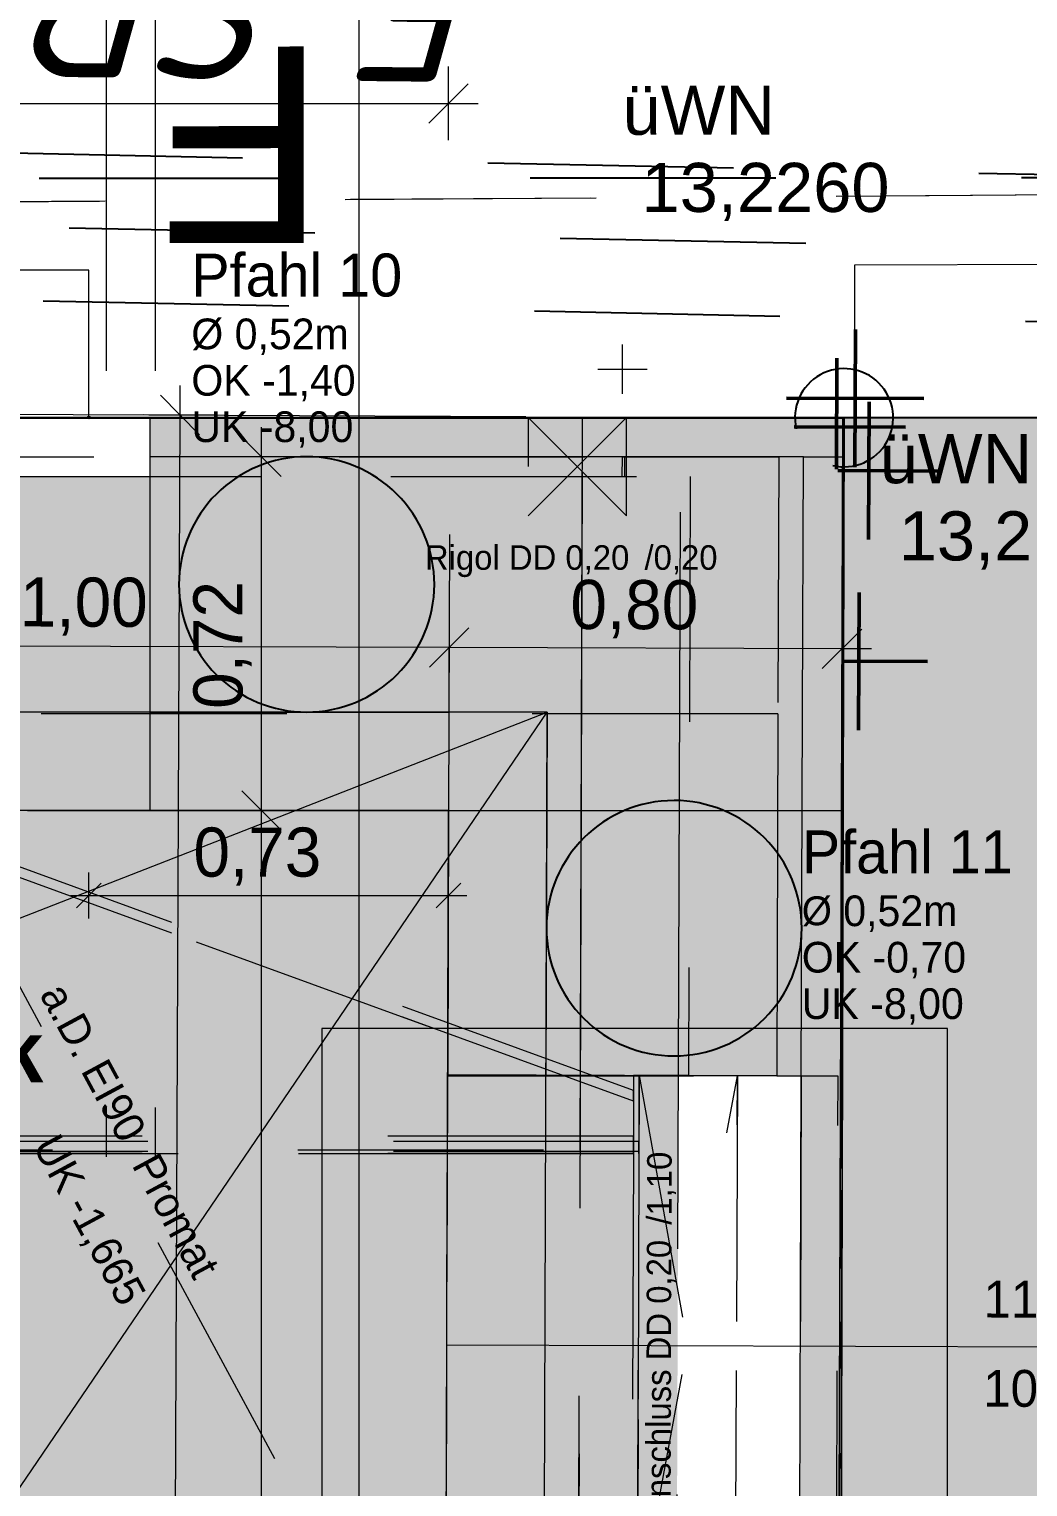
# Model space of a CAD drawing. Header units: metres. Extents: x -14 to 130, y -38 to 4.
# Drawn here: x 17.328 to 19.362, y -2.177 to 0.791 of the extents above; entities that cross this region are included whole.
import ezdxf

# ---------------------------------------------------------------- set-up
doc = ezdxf.new("R2010")
doc.units = ezdxf.units.M
doc.header["$MEASUREMENT"] = 0
for name, pattern in [('Schnittlinie', [0.006, 0.003, -0.0015, 0, -0.0015]), ('Strichliert_1_-1', [2, 1, -1]), ('Strichlinie eng', [0.002, 0.0015, -0.0005]), ('Untersicht', [0.001, 0.0005, -0.0005])]:
    doc.linetypes.add(name, pattern=pattern)
for name, color, linetype in [('-1._KG PP_3_110 Wand Aussen', 7, 'Continuous'), ('-1._KG PP_3_111 Bohrpfahl - ReGeBe', 7, 'Continuous'), ('-1._KG PP_3_111 Wand Aussen - Bohrpfahlwand 80', 7, 'Continuous'), ('-1._KG PP_3_220 Bodenaufbau', 7, 'Continuous'), ('-1._KG PP_3_270 Deckendurchbruchsymbol', 7, 'Continuous'), ('-1._KG PP_3_420 Rampe', 7, 'Continuous'), ('-1._KG PP_3_725 Nachbarbebauung', 7, 'Continuous'), ('-1._KG PP_3_810 Raum', 7, 'Continuous'), ('-1._KG PP_3_851 Marker Schnitt', 7, 'Continuous'), ('-1._KG PP_3_860 Marker Änderung bis 26mmtt', 7, 'Continuous'), ('-1._KG PP_3_870 Dokumentation allgemein', 7, 'Continuous'), ('-1._KG PP_3_910 Allgemein Lageplan Höhen', 7, 'Continuous'), ('-1._KG PP_3_950 Polierplan Bemaßung', 7, 'Continuous'), ('-1._KG PP_3_955 Polierplan Beschriftung', 7, 'Continuous'), ('-1._KG PP_3_Bauwerke_Einfahrt - mit Basislinie', 7, 'Continuous'), ('-1._KG PP_3_Bauwerke_Gebäude - Haus', 7, 'Continuous'), ('-1._KG PP_3_Bemaßen_Sperrmaß 2D', 7, 'Continuous'), ('-1._KG PP_3_Fernmeldewesen_Fernmeldekabel', 7, 'Continuous'), ('-1._KG PP_3_Fernmeldewesen_Fernmeldekabel_Signatur', 7, 'Continuous'), ('-1._KG PP_3_Gelände_Beschriftung Gelände', 7, 'Continuous'), ('-1._KG PP_3_Gelände_Geländepunkt', 7, 'Continuous'), ('-1._KG PP_3_Kataster Grenzen_Grundstücksgrenze', 7, 'Continuous'), ('-1._KG PP_3_Kataster Grenzpunkte_Grenzpunkt (GP) Hausecke', 7, 'Continuous'), ('-1._KG PP_3_Kataster Grenzpunkte_Grenzpunkt (GP) Hausecke_Kennzeichen', 7, 'Continuous'), ('-1._KG PP_3_Kataster Grundstücke_Grundstück_Eigentümer', 7, 'Continuous'), ('-1._KG PP_3_Neubau_840 Baulinien', 7, 'Continuous'), ('-1._KG PP_3_Strom_Beschriftung Strom', 7, 'Continuous'), ('-1._KG PP_3_Strom_Stromkabel', 7, 'Continuous')]:
    doc.layers.add(name, color=color, linetype=linetype)
doc.styles.add('ERSTELLTER_STIL_1', font='arial.ttf')
doc.styles.add('ERSTELLTER_STIL_2', font='isocpeur.ttf')
doc.styles.add('ERSTELLTER_STIL_5', font='')
doc.styles.add('ERSTELLTER_STIL_9', font='')
doc.styles.get('ERSTELLTER_STIL_5').set_extended_font_data('Eurostile')
doc.styles.get('ERSTELLTER_STIL_9').set_extended_font_data('Eurostile', bold=True)
doc.linetypes.add('GAS', pattern='A,0,[1,415_260415_PP_VA_1_2 -1 KG1.Shx,S=0.186508,R=0,X=0,Y=0],-26.5,0', length=26.5)
doc.linetypes.add('Grenze Grundstück', pattern='A,0,[2,415_260415_PP_VA_1_2 -1 KG1.Shx,S=0.00031746,R=0,X=0,Y=0],-0.04,0', length=0.04)
doc.linetypes.add('Wolke', pattern='A,0,[3,415_260415_PP_VA_1_2 -1 KG1.Shx,S=0.00023923,R=0,X=-3.85971e-06,Y=0.000734738],-0.03,0', length=0.03)

msp = doc.modelspace()

# ---------------------------------------------------------------- hatches: boundary and pattern name
at = {"layer": '-1._KG PP_3_111 Bohrpfahl - ReGeBe', "linetype": 'Continuous', "lineweight": 13, "true_color": 0x3f7f02}
for points in [[(17.6335, -0.3398, 0.414214), (17.8935, -0.5998, 0.414214), (18.1535, -0.3398, 0.414214), (17.8935, -0.0798, 0.414214)], [(18.3816, -1.0398, 0.414214), (18.6416, -1.2998, 0.414214), (18.9016, -1.0398, 0.414214), (18.6416, -0.7798, 0.413238), (18.3816, -1.039)]]:
    msp.add_hatch(color=76, dxfattribs=at).paths.add_polyline_path(points)
at = {"layer": '-1._KG PP_3_111 Wand Aussen - Bohrpfahlwand 80', "linetype": 'Continuous', "lineweight": 13, "true_color": 0xaa6446}
for points in [[(18.9048, -0.08), (18.9848, -0.08), (18.985, 0)], [(18.9072, -0.0776), (18.985, 0), (18.9074, 0)], [(18.9074, 0), (17.575, 0), (17.575, -0.08), (17.8923, -0.08), (17.8935, -0.0798), (17.8947, -0.08), (18.9048, -0.08), (18.9072, -0.0776)], [(18.9048, -0.08), (18.8856, -5.8301), (18.9656, -5.8304), (18.9848, -0.08)]]:
    msp.add_hatch(color=25, dxfattribs=at).paths.add_polyline_path(points)
at = {"layer": '-1._KG PP_3_111 Wand Aussen - Bohrpfahlwand 80', "linetype": 'Continuous', "lineweight": 13, "true_color": 0x3f7f02}
for points in [[(17.8923, -0.08), (17.575, -0.08), (17.575, -0.6), (18.383, -0.6), (18.3837, -0.5993), (18.3854, -0.08), (17.8947, -0.08), (17.9608, -0.0887), (18.0235, -0.1147), (18.0773, -0.156), (18.1187, -0.2098), (18.1446, -0.2725), (18.1535, -0.3398), (18.1446, -0.4071), (18.1187, -0.4698), (18.0773, -0.5237), (18.0235, -0.565), (17.9608, -0.591), (17.8935, -0.5998), (17.8262, -0.591), (17.7635, -0.565), (17.7096, -0.5237), (17.6683, -0.4698), (17.6424, -0.4071), (17.6335, -0.3398), (17.6424, -0.2725), (17.6683, -0.2098), (17.7096, -0.156), (17.7635, -0.1147), (17.8262, -0.0887)], [(18.383, -0.6), (18.903, -0.6), (18.9048, -0.08)], [(18.3837, -0.5993), (18.9048, -0.08), (18.3854, -0.08)], [(18.183, -0.6), (17.575, -0.6), (17.575, -0.8), (18.1824, -0.8)], [(18.1824, -0.8), (18.383, -0.6), (18.183, -0.6)], [(18.1824, -0.8), (18.3824, -0.8), (18.383, -0.6)], [(18.1806, -1.3384), (18.3806, -1.339), (18.3824, -0.8), (18.1824, -0.8)]]:
    msp.add_hatch(color=76, dxfattribs=at).paths.add_polyline_path(points)
h = msp.add_hatch(color=76, dxfattribs=at)
h.paths.add_polyline_path([(18.3806, -1.339), (18.9006, -1.3408), (18.903, -0.6), (18.383, -0.6)])
h.paths.add_polyline_path([(18.3904, -1.1071), (18.3816, -1.0398), (18.3904, -0.9725), (18.4164, -0.9098), (18.4577, -0.856), (18.5116, -0.8147), (18.5743, -0.7887), (18.6416, -0.7798), (18.7089, -0.7887), (18.7716, -0.8147), (18.8254, -0.856), (18.8667, -0.9098), (18.8927, -0.9725), (18.9016, -1.0398), (18.8927, -1.1071), (18.8667, -1.1698), (18.8254, -1.2237), (18.7716, -1.265), (18.7089, -1.291), (18.6416, -1.2998), (18.5743, -1.291), (18.5116, -1.265), (18.4577, -1.2237), (18.4164, -1.1698)], flags=0)
at = {"layer": '-1._KG PP_3_220 Bodenaufbau', "linetype": 'Continuous', "lineweight": 0, "true_color": 0x111111}
for points in [[(18.559, -1.3916), (14.8492, -0.0413), (15.1324, -1.4985), (18.5586, -1.4985)], [(18.6746, -0.1199), (15.0651, -0.1199), (18.559, -1.3916), (18.5591, -1.3396), (18.6706, -1.3399)], [(18.5555, -2.439), (18.5586, -1.4985), (15.1319, -1.4985), (15.32, -2.4666), (15.32, -3.733), (18.5426, -3.733), (18.5469, -2.439)]]:
    msp.add_hatch(color=250, dxfattribs=at).paths.add_polyline_path(points)
at = {"layer": '-1._KG PP_3_725 Nachbarbebauung', "linetype": 'Continuous', "lineweight": 0, "true_color": 0x1f1f1f}
msp.add_hatch(color=250, dxfattribs=at).paths.add_polyline_path([(18.9876, -0.0005), (18.958, -11.4452), (22.8486, -11.478), (22.8486, -0.0037)])
at = {"layer": '-1._KG PP_3_870 Dokumentation allgemein', "linetype": 'Continuous', "lineweight": 0, "true_color": 0x3f3f00}
msp.add_hatch(color=48, dxfattribs=at).paths.add_polyline_path([(18.3632, -21.4914), (18.4043, -15.229), (18.455, 0), (18.185, 0), (18.1343, -15.2277), (18.0932, -21.4897)])
at = {"layer": '-1._KG PP_3_870 Dokumentation allgemein', "linetype": 'Continuous', "lineweight": 13, "true_color": 0x3f7f02}
msp.add_hatch(color=76, dxfattribs=at).paths.add_polyline_path([(18.3632, -21.491), (18.5632, -21.4923), (18.6043, -15.2299), (18.655, -0.0013), (18.455, -0.0013), (18.4043, -15.229)])
at = {"layer": '-1._KG PP_3_Gelände_Beschriftung Gelände', "linetype": 'Continuous', "lineweight": 0, "true_color": 0x060c00}
h = msp.add_hatch(color=98, dxfattribs=at)
h.paths.add_polyline_path([(0.6022, -0.6), (0.6319, -8.705), (5.625, -8.705), (5.625, -3.705), (8.725, -3.705), (8.725, -5.925), (8.925, -5.925), (8.925, -5.905), (9.105, -5.905), (9.105, -4.225), (10.725, -4.225), (10.725, -5.905), (10.905, -5.905), (10.905, -6.225), (12.425, -6.225), (12.425, -9.355), (15.32, -9.355), (15.32, -8.955), (18.3552, -8.955), (18.383, -0.6)])
h.paths.add_polyline_path([(1.4029, -0.8), (1.4029, -1.4), (0.8029, -1.4), (0.8029, -0.8)], flags=0)
h.paths.add_polyline_path([(17.5774, -2.893), (17.5774, -2.293), (18.1774, -2.293), (18.1774, -2.893)], flags=0)
at = {"layer": '-1._KG PP_3_Kataster Grenzpunkte_Grenzpunkt (GP) Hausecke_Kennzeichen', "linetype": 'Continuous', "lineweight": 0, "true_color": 0x000000}
msp.add_hatch(color=18, dxfattribs=at).paths.add_polyline_path([(17.4475, 0), (17.4477, -0.001), (17.4482, -0.0018), (17.449, -0.0023), (17.45, -0.0025), (17.451, -0.0023), (17.4518, -0.0018), (17.4523, -0.001), (17.4525, 0), (17.4523, 0.001), (17.4518, 0.0018), (17.451, 0.0023), (17.45, 0.0025), (17.449, 0.0023), (17.4482, 0.0018), (17.4477, 0.001)])

# ---------------------------------------------------------------- linework, layer by layer
at = {"layer": '-1._KG PP_3_110 Wand Aussen', "color": 7, "linetype": 'Schnittlinie', "lineweight": 13, "ltscale": 1000}
for p, q in [((18.9048, -0.08), (18.9848, -0.08)), ((18.1824, -0.8), (18.9824, -0.8))]:
    msp.add_line(p, q, dxfattribs=at)
at = {"layer": '-1._KG PP_3_110 Wand Aussen', "color": 8, "linetype": 'Untersicht', "lineweight": 13, "ltscale": 1000, "flags": 128}
for points in [[(18.7706, -1.3404), (18.7669, -2.4404)], [(18.8106, -1.3406), (18.7706, -1.3404)], [(18.8506, -1.3407), (18.8106, -1.3406)], [(18.8556, -1.3407), (18.8506, -1.3407)], [(18.9756, -1.3411), (18.8556, -1.3407)], [(18.9719, -2.4411), (18.9756, -1.3411)]]:
    msp.add_lwpolyline(points, dxfattribs=at)
at = {"layer": '-1._KG PP_3_111 Bohrpfahl - ReGeBe', "color": 7, "linetype": 'Continuous', "lineweight": 25, "ltscale": 1000, "flags": 128}
for points in [[(17.6335, -0.3398, 0.414214), (17.8935, -0.5998, 0.414214), (18.1535, -0.3398, 0.414214), (17.8935, -0.0798, 0.414214)], [(18.3816, -1.0398, 0.414214), (18.6416, -1.2998, 0.414214), (18.9016, -1.0398, 0.414214), (18.6416, -0.7798, 0.413238), (18.3816, -1.039)]]:
    msp.add_lwpolyline(points, format="xyb", close=True, dxfattribs=at)
at = {"layer": '-1._KG PP_3_111 Wand Aussen - Bohrpfahlwand 80', "color": 7, "linetype": 'Continuous', "lineweight": 13, "ltscale": 1000}
for p, q in [((17.8923, -0.08), (17.575, -0.08)), ((18.3854, -0.08), (17.8947, -0.08)), ((18.9048, -0.08), (18.3854, -0.08)), ((18.9048, -0.08), (18.3854, -0.08)), ((18.903, -0.6), (18.9048, -0.08)), ((18.9006, -1.3408), (18.903, -0.6)), ((19.7239, -1.8935), (18.1787, -1.8884))]:
    msp.add_line(p, q, dxfattribs=at)
at = {"layer": '-1._KG PP_3_111 Wand Aussen - Bohrpfahlwand 80', "color": 7, "linetype": 'Continuous', "lineweight": 18, "ltscale": 1000}
for p, q in [((17.575, -0.6), (18.183, -0.6)), ((18.383, -0.6), (18.183, -0.6)), ((18.383, -0.6), (18.183, -0.6)), ((18.383, -0.6), (18.3806, -1.339)), ((18.9006, -1.3408), (18.1806, -1.3384)), ((18.8969, -2.4408), (18.9006, -1.3408))]:
    msp.add_line(p, q, dxfattribs=at)
at = {"layer": '-1._KG PP_3_111 Wand Aussen - Bohrpfahlwand 80', "color": 7, "linetype": 'Continuous', "lineweight": 13, "ltscale": 1000, "flags": 128}
for points in [[(18.905, 0), (17.575, 0)], [(18.985, 0), (18.905, 0)], [(18.9656, -5.8304), (18.985, 0)], [(17.575, -0.08), (17.575, 0)], [(17.575, -0.6), (17.575, -0.08)]]:
    msp.add_lwpolyline(points, dxfattribs=at)
at = {"layer": '-1._KG PP_3_111 Wand Aussen - Bohrpfahlwand 80', "color": 16, "linetype": 'Continuous', "lineweight": 13, "ltscale": 1000, "true_color": 0x7e0000, "flags": 128}
for points in [[(17.575, 0), (17.325, 0)], [(17.325, -0.8), (17.575, -0.8)]]:
    msp.add_lwpolyline(points, dxfattribs=at)
at = {"layer": '-1._KG PP_3_111 Wand Aussen - Bohrpfahlwand 80', "color": 7, "linetype": 'Continuous', "lineweight": 18, "ltscale": 1000, "flags": 128}
for points in [[(17.575, -0.8), (17.575, -0.6)], [(17.575, -0.8), (18.1824, -0.8)], [(18.1824, -0.8), (18.1806, -1.3384)]]:
    msp.add_lwpolyline(points, dxfattribs=at)
at = {"layer": '-1._KG PP_3_220 Bodenaufbau', "color": 8, "linetype": 'Untersicht', "lineweight": 13, "ltscale": 1000, "flags": 128}
for points in [[(18.5589, -1.37), (14.855, -0.0219)], [(14.8492, -0.0413), (18.559, -1.3916)], [(18.559, -1.3916), (15.0651, -0.1199)], [(15.0651, -0.1199), (18.6746, -0.1199)], [(18.6746, -0.1199), (18.6706, -1.3399)], [(18.5591, -1.3396), (18.559, -1.3916)], [(18.6706, -1.3399), (18.5591, -1.3396)], [(18.559, -1.3916), (18.5586, -1.4985)], [(18.559, -1.3916), (18.5589, -1.3898), (18.5589, -1.3891), (18.5589, -1.37)], [(18.5586, -1.463), (15.125, -1.463)], [(18.5586, -1.4985), (18.5586, -1.4957), (18.5586, -1.4944), (18.5586, -1.463)], [(15.1319, -1.4985), (18.5586, -1.4985)], [(18.5586, -1.4985), (15.1324, -1.4985)], [(18.5586, -1.4985), (18.5555, -2.439)]]:
    msp.add_lwpolyline(points, dxfattribs=at)
at = {"layer": '-1._KG PP_3_220 Bodenaufbau', "color": 7, "linetype": 'Continuous', "lineweight": 18, "ltscale": 1000, "flags": 128}
msp.add_lwpolyline([(3.815, -0.8), (3.815, -1.965), (0.8072, -1.965), (0.8312, -8.5021), (0.8312, -8.505), (5.425, -8.505), (5.425, -3.505), (8.925, -3.505), (8.925, -3.845), (11.105, -3.845), (11.105, -6.225), (15.12, -6.225), (15.12, -8.955), (18.1552, -8.955), (18.1754, -2.893), (17.5774, -2.893), (17.5774, -2.293), (18.1774, -2.293), (18.1824, -0.8)], close=True, dxfattribs=at)
at = {"layer": '-1._KG PP_3_270 Deckendurchbruchsymbol', "color": 7, "linetype": 'Untersicht', "lineweight": 13, "ltscale": 1000}
for p, q in [((18.3444, -0.2), (18.5444, 0)), ((18.3444, 0), (18.5444, -0.2)), ((18.5669, -2.4397), (18.7706, -1.3403)), ((18.5706, -1.3397), (18.7669, -2.4403))]:
    msp.add_line(p, q, dxfattribs=at)
at = {"layer": '-1._KG PP_3_270 Deckendurchbruchsymbol', "color": 7, "linetype": 'Untersicht', "lineweight": 13, "ltscale": 1000, "flags": 128}
for points in [[(18.5444, -0.2), (18.5444, 0), (18.3444, 0), (18.3444, -0.2)], [(18.7669, -2.4403), (18.7706, -1.3403), (18.5706, -1.3397), (18.5669, -2.4397)]]:
    msp.add_lwpolyline(points, close=True, dxfattribs=at)
at = {"layer": '-1._KG PP_3_420 Rampe', "color": 8, "linetype": 'Untersicht', "lineweight": 13, "ltscale": 1000, "flags": 128}
for points in [[(12.96, -0.08), (15.2992, -0.08), (18.5356, -0.08)], [(18.5356, -0.08), (18.5354, -0.1199)], [(18.5356, -0.08), (18.5414, -0.08)], [(18.5412, -0.1199), (18.5414, -0.08)], [(18.5414, -0.08), (18.8546, -0.08)], [(18.8546, -0.08), (18.8505, -1.3405)], [(15.2992, -0.1199), (18.5412, -0.1199)], [(18.8529, -0.6035), (14.7033, -0.6035)], [(18.8529, -0.6035), (18.8505, -1.3405)], [(18.1773, -2.4384), (18.181, -1.3405)], [(18.181, -1.3405), (18.9005, -1.3405)], [(18.5668, -2.4397), (18.57, -1.4913), (18.5705, -1.3396)], [(18.5706, -1.3396), (18.5701, -1.4944)], [(18.5705, -1.3396), (18.8505, -1.3405)], [(18.8505, -1.3405), (18.5706, -1.3396)], [(18.9005, -1.3405), (18.8969, -2.4407)], [(18.5701, -1.4738), (14.8724, -1.4738)], [(18.57, -1.4985), (18.5701, -1.4738)], [(14.8758, -1.4913), (18.57, -1.4913)], [(14.8772, -1.4985), (18.57, -1.4985)], [(18.5701, -1.4944), (15.0801, -1.4944)], [(18.57, -1.4985), (18.5669, -2.439)]]:
    msp.add_lwpolyline(points, dxfattribs=at)
at = {"layer": '-1._KG PP_3_725 Nachbarbebauung', "color": 8, "linetype": 'Continuous', "lineweight": 13, "ltscale": 1000, "flags": 128}
msp.add_lwpolyline([(22.8486, -0.0037), (18.9876, -0.0005), (18.958, -11.4452), (22.8486, -11.478)], dxfattribs=at)
at = {"layer": '-1._KG PP_3_851 Marker Schnitt', "color": 7, "linetype": 'Schnittlinie', "lineweight": 13, "ltscale": 1000}
for p, q in [((17.4851, 3.0949), (17.4851, -35.645)), ((17.5851, 3.0949), (17.5851, -35.7384))]:
    msp.add_line(p, q, dxfattribs=at)
at = {"layer": '-1._KG PP_3_851 Marker Schnitt', "color": 112, "linetype": 'Strichliert_1_-1', "lineweight": 13, "ltscale": 1000, "true_color": 0x00cd60}
msp.add_line((19.0094, 0.311), (22.8486, 0.3204), dxfattribs=at)
at = {"layer": '-1._KG PP_3_851 Marker Schnitt', "color": 112, "linetype": 'Strichliert_1_-1', "lineweight": 13, "ltscale": 1000, "true_color": 0x00cd60, "flags": 128}
msp.add_lwpolyline([(19.0101, 0.0389), (19.0094, 0.311)], dxfattribs=at)
at = {"layer": '-1._KG PP_3_860 Marker Änderung bis 26mmtt', "color": 200, "linetype": 'Wolke', "lineweight": 13, "ltscale": 1000, "true_color": 0xd600ff}
for p, q in [((19.1983, -1.244), (17.9245, -1.244)), ((17.9245, -1.244), (17.9245, -2.6015)), ((19.1983, -2.6015), (19.1983, -1.244))]:
    msp.add_line(p, q, dxfattribs=at)
at = {"layer": '-1._KG PP_3_870 Dokumentation allgemein', "color": 52, "linetype": 'Strichlinie eng', "lineweight": 13, "ltscale": 1000, "true_color": 0xd4d400, "flags": 128}
for points in [[(18.3632, -21.4914), (18.4043, -15.229), (18.455, 0), (18.185, 0), (18.1343, -15.2277), (18.0932, -21.4897)], [(18.3632, -21.491), (18.5632, -21.4923), (18.6043, -15.2299), (18.655, -0.0013), (18.455, -0.0013), (18.4043, -15.229)]]:
    msp.add_lwpolyline(points, close=True, dxfattribs=at)
at = {"layer": '-1._KG PP_3_910 Allgemein Lageplan Höhen', "color": 7, "linetype": 'Continuous', "lineweight": 13, "ltscale": 1000}
for p, q in [((18.5365, 0.0484), (18.5365, 0.1484)), ((18.4865, 0.0984), (18.5865, 0.0984)), ((19.0101, -0.0111), (19.0101, 0.0889)), ((18.9601, 0.0389), (19.0601, 0.0389))]:
    msp.add_line(p, q, dxfattribs=at)
at = {"layer": '-1._KG PP_3_955 Polierplan Beschriftung', "color": 7, "linetype": 'Strichlinie eng', "lineweight": 13, "ltscale": 1000}
msp.add_line((15.305, 0), (18.855, 0), dxfattribs=at)
at = {"layer": '-1._KG PP_3_Bauwerke_Einfahrt - mit Basislinie', "color": 7, "linetype": 'Continuous', "lineweight": 13, "ltscale": 1000, "true_color": 0xefefef}
msp.add_line((16.0223, 0.0117), (18.3398, 0.0021), dxfattribs=at)
at = {"layer": '-1._KG PP_3_Bauwerke_Gebäude - Haus', "color": 7, "linetype": 'Continuous', "lineweight": 13, "ltscale": 1000, "true_color": 0xefefef}
for p, q in [((19.0876, -0.0006), (22.8486, -0.0026)), ((18.9583, -11.3452), (18.9874, -0.1005))]:
    msp.add_line(p, q, dxfattribs=at)
at = {"layer": '-1._KG PP_3_Bemaßen_Sperrmaß 2D', "color": 5, "linetype": 'GAS', "lineweight": 0, "ltscale": 1000}
for p, q in [((18, 3), (18, -36)), ((-1.5, 0), (21, 0))]:
    msp.add_line(p, q, dxfattribs=at)
at = {"layer": '-1._KG PP_3_Fernmeldewesen_Fernmeldekabel', "color": 7, "linetype": 'Untersicht', "lineweight": 25, "ltscale": 1000}
for p, q in [((22.8486, 0.4898), (-0.2913, 0.4754)), ((15.4104, 0.4277), (19.4096, 0.3444))]:
    msp.add_line(p, q, dxfattribs=at)
at = {"layer": '-1._KG PP_3_Fernmeldewesen_Fernmeldekabel', "color": 7, "linetype": 'Untersicht', "lineweight": 25, "ltscale": 1000, "flags": 128}
msp.add_lwpolyline([(15.4104, 0.4277), (15.4132, 0.5777), (19.4123, 0.4944), (19.4096, 0.3444), (19.4068, 0.1944), (15.4077, 0.2777)], close=True, dxfattribs=at)
at = {"layer": '-1._KG PP_3_Gelände_Beschriftung Gelände', "color": 7, "linetype": 'Continuous', "lineweight": 13, "ltscale": 1000, "true_color": 0xf4f4f4, "flags": 128}
msp.add_lwpolyline([(0.6022, -0.6), (0.6319, -8.705), (5.625, -8.705), (5.625, -3.705), (8.725, -3.705), (8.725, -5.925), (8.925, -5.925), (8.925, -5.905), (9.105, -5.905), (9.105, -4.225), (10.725, -4.225), (10.725, -5.905), (10.905, -5.905), (10.905, -6.225), (12.425, -6.225), (12.425, -9.355), (15.32, -9.355), (15.32, -8.955), (18.3552, -8.955), (18.383, -0.6)], close=True, dxfattribs=at)
at = {"layer": '-1._KG PP_3_Gelände_Geländepunkt', "color": 7, "linetype": 'Continuous', "lineweight": 50, "ltscale": 1000}
for p, q in [((19.0107, 0.1789), (19.0095, -0.1011)), ((18.973, 0.1207), (18.972, -0.1054)), ((18.8701, 0.0395), (19.1501, 0.0383)), ((19.0388, 0.0316), (19.0376, -0.2484)), ((18.8859, -0.0189), (19.1124, -0.0199)), ((18.9747, -0.1081), (19.1782, -0.109)), ((19.0184, -0.3564), (19.0172, -0.6364)), ((18.9854, -0.4962), (19.1578, -0.497))]:
    msp.add_line(p, q, dxfattribs=at)
at = {"layer": '-1._KG PP_3_Kataster Grenzen_Grundstücksgrenze', "color": 8, "linetype": 'Continuous', "lineweight": 13, "ltscale": 1000}
for p, q in [((16.9185, -0.0005), (18.8676, -0.0005)), ((18.8676, -0.0005), (18.8876, -0.0005)), ((18.9583, -11.3452), (18.9874, -0.1005))]:
    msp.add_line(p, q, dxfattribs=at)
at = {"layer": '-1._KG PP_3_Kataster Grenzen_Grundstücksgrenze', "color": 8, "linetype": 'Schnittlinie', "lineweight": 13, "ltscale": 1000}
msp.add_line((19.0876, -0.0006), (22.8486, -0.0037), dxfattribs=at)
at = {"layer": '-1._KG PP_3_Kataster Grenzpunkte_Grenzpunkt (GP) Hausecke', "color": 7, "linetype": 'Continuous', "lineweight": 25, "ltscale": 1000}
msp.add_arc((18.9876, -0.0005), 0.1, 256.6213, 193.1239, dxfattribs=at)
at = {"layer": '-1._KG PP_3_Kataster Grenzpunkte_Grenzpunkt (GP) Hausecke_Kennzeichen', "color": 6, "linetype": 'Continuous', "lineweight": 13, "ltscale": 1000, "true_color": 0xfb02fe}
for p, q in [((18.1824, 0.5645), (18.1824, 0.7145)), ((18.1424, 0.5995), (18.2224, 0.6795)), ((15.32, 0.6395), (18.1824, 0.6395)), ((18.1824, 0.6395), (18.2424, 0.6395)), ((17.8014, -0.08), (17.8014, -0.02)), ((17.8414, -0.12), (17.7614, -0.04)), ((17.8764, -0.08), (17.7264, -0.08)), ((17.8014, -0.8), (17.8014, -0.08)), ((18.1837, -0.3933), (18.1832, -0.5433)), ((18.9837, -0.396), (18.9832, -0.546)), ((18.1433, -0.5082), (18.2236, -0.4285)), ((18.9433, -0.5109), (19.0236, -0.4311)), ((18.1835, -0.4683), (17.1811, -0.465)), ((18.9835, -0.471), (18.1835, -0.4683)), ((19.0435, -0.4712), (18.9835, -0.471)), ((17.7614, -0.76), (17.8414, -0.84)), ((17.8764, -0.8), (17.7264, -0.8)), ((17.8014, -6.025), (17.8014, -0.8))]:
    msp.add_line(p, q, dxfattribs=at)
at = {"layer": '-1._KG PP_3_Kataster Grenzpunkte_Grenzpunkt (GP) Hausecke_Kennzeichen', "color": 7, "linetype": 'Continuous', "lineweight": 13, "ltscale": 1000}
for p, q in [((17.35, 0.3), (16.2703, 0.3)), ((17.45, 0.3), (17.35, 0.3)), ((17.45, 0.0025), (17.45, 0.3)), ((22.8486, 0), (19.155, 0)), ((22.8486, 0), (19.155, 0)), ((22.8486, 0), (19.155, 0)), ((9.105, -4.225), (18.383, -0.6)), ((12.425, -9.355), (18.383, -0.6))]:
    msp.add_line(p, q, dxfattribs=at)
at = {"layer": '-1._KG PP_3_Kataster Grenzpunkte_Grenzpunkt (GP) Hausecke_Kennzeichen', "color": 76, "linetype": 'Continuous', "lineweight": 13, "ltscale": 1000, "true_color": 0x3f7f02}
for p, q in [((17.6357, 0.005), (17.6359, 0.065)), ((17.6755, -0.0351), (17.5958, 0.0452)), ((17.5584, -18.5444), (17.6357, 0.005)), ((17.7107, 0.0047), (17.5607, 0.0053)), ((17.475, -0.9484), (17.425, -0.9984)), ((17.45, -1.0203), (17.45, -0.9265)), ((18.1574, -0.9984), (18.2074, -0.9484)), ((18.1824, -1.0203), (18.1824, -0.9265)), ((17.4125, -0.9734), (17.45, -0.9734)), ((17.45, -0.9734), (18.1824, -0.9734)), ((18.1824, -0.9734), (18.2199, -0.9734))]:
    msp.add_line(p, q, dxfattribs=at)
at = {"layer": '-1._KG PP_3_Kataster Grenzpunkte_Grenzpunkt (GP) Hausecke_Kennzeichen', "color": 8, "linetype": 'Untersicht', "lineweight": 13, "ltscale": 1000}
msp.add_line((17.115, -0.8), (18.1758, -2.7631), dxfattribs=at)
at = {"layer": '-1._KG PP_3_Kataster Grenzpunkte_Grenzpunkt (GP) Hausecke_Kennzeichen', "color": 7, "linetype": 'Continuous', "lineweight": 13, "ltscale": 1000}
msp.add_circle((17.45, 0), 0.0025, dxfattribs=at)
at = {"layer": '-1._KG PP_3_Kataster Grundstücke_Grundstück_Eigentümer', "color": 8, "linetype": 'Untersicht', "lineweight": 13, "ltscale": 1000, "flags": 128}
msp.add_lwpolyline([(17.115, -0.8), (17.115, -2.7631), (17.466, -2.7631), (18.1758, -2.7631), (18.1824, -0.8)], close=True, dxfattribs=at)
at = {"layer": '-1._KG PP_3_Neubau_840 Baulinien', "color": 1, "linetype": 'Continuous', "lineweight": 25, "ltscale": 1000, "true_color": 0xfb0106, "flags": 128}
msp.add_lwpolyline([(-3.9335, 0.0223), (0, 0), (18.985, 0), (22.8486, -0.0032)], dxfattribs=at)
at = {"layer": '-1._KG PP_3_Neubau_840 Baulinien', "color": 76, "linetype": 'Grenze Grundstück', "lineweight": 13, "ltscale": 1000, "true_color": 0x3f7f02, "flags": 128}
msp.add_lwpolyline([(0, -0.0002), (18.985, -0.0012), (18.935, -15), (18.9, -21.365), (18.85, -31.325), (0.0665, -34.0269), (0.065, -21.365), (0.055, -15)], close=True, dxfattribs=at)
at = {"layer": '-1._KG PP_3_Strom_Stromkabel', "color": 7, "linetype": 'Untersicht', "lineweight": 13, "ltscale": 1000}
msp.add_line((19.4716, 0.4533), (15.4602, 0.4266), dxfattribs=at)
at = {"layer": '-1._KG PP_3_Strom_Stromkabel', "color": 7, "linetype": 'Untersicht', "lineweight": 13, "ltscale": 1000, "flags": 128}
msp.add_lwpolyline([(15.4604, 0.4268), (15.4596, 0.9269), (19.4707, 0.9534), (19.4716, 0.4533)], close=True, dxfattribs=at)

# ---------------------------------------------------------------- texts
at = {"layer": '-1._KG PP_3_111 Wand Aussen - Bohrpfahlwand 80', "color": 7, "linetype": 'Continuous', "lineweight": 13, "char_height": 0.075, "attachment_point": 9, "rotation": 359.809, "style": 'ERSTELLTER_STIL_5'}
for s, insert in [('\\A1;{\\pqr;\\pt0;\\fEurostile|b0|i0|c0|p0;\\W1.000000;110}', (19.4388, -1.8339)), ('\\A1;{\\pqr;\\pt0;\\fEurostile|b0|i0|c0|p0;\\W1.000000;106}', (19.4382, -2.0155))]:
    msp.add_mtext(s, dxfattribs=dict(at, insert=insert))
at = {"layer": '-1._KG PP_3_270 Deckendurchbruchsymbol', "color": 1, "linetype": 'Continuous', "lineweight": 0, "insert": (18.4444, -0.3252), "char_height": 0.05, "attachment_point": 8, "style": 'ERSTELLTER_STIL_5'}
msp.add_mtext('\\A1;{\\pqc;\\pt0;\\fEurostile|b0|i0|c0|p0;\\W1.000000;Rigol DD 0,20\\fEurostile|b0|i0|c0|p0;\\W1.000000;\\A1{\\H.66x;\\S^  ;}\\fEurostile|b0|i0|c0|p0;\\W1.000000; /0,20\\fEurostile|b0|i0|c0|p0;\\W1.000000;\\A1{\\H.66x;\\S^  ;}\\fEurostile|b0|i0|c0|p0;\\W1.000000;\\fEurostile|b0|i0|c0|p0;\\W1.000000;\\A1{\\H.66x;\\S^  ;}}', dxfattribs=at)
at = {"layer": '-1._KG PP_3_270 Deckendurchbruchsymbol', "color": 1, "linetype": 'Continuous', "lineweight": 0, "insert": (18.65, -1.8901), "char_height": 0.05, "attachment_point": 8, "rotation": 89.809, "style": 'ERSTELLTER_STIL_5'}
msp.add_mtext('\\A1;{\\pqc;\\pt0;\\fEurostile|b0|i0|c0|p0;\\W1.000000;E-Anschluss DD 0,20\\fEurostile|b0|i0|c0|p0;\\W1.000000;\\A1{\\H.66x;\\S^  ;}\\fEurostile|b0|i0|c0|p0;\\W1.000000; /1,10\\fEurostile|b0|i0|c0|p0;\\W1.000000;\\A1{\\H.66x;\\S^  ;}\\fEurostile|b0|i0|c0|p0;\\W1.000000;\\fEurostile|b0|i0|c0|p0;\\W1.000000;\\A1{\\H.66x;\\S^  ;}}', dxfattribs=at)
at = {"layer": '-1._KG PP_3_810 Raum', "color": 7, "linetype": 'Continuous', "lineweight": 13, "insert": (16.3636, -1.2289), "char_height": 0.125, "attachment_point": 1, "style": 'ERSTELLTER_STIL_9'}
msp.add_mtext('\\A1;{\\pql;\\pt0;\\fEurostile|b1|i0|c0|p0;\\W1.000000;Haustechnik}', dxfattribs=at)
at = {"layer": '-1._KG PP_3_910 Allgemein Lageplan Höhen', "color": 7, "linetype": 'Continuous', "lineweight": 13, "char_height": 0.1, "attachment_point": 1, "style": 'ERSTELLTER_STIL_1'}
for s, insert in [('\\A1;{\\pql;\\fArial|b0|i0|c0|p0;\\W1.000000;üWN}', (18.5365, 0.6755)), ('\\A1;{\\pql;\\fArial|b0|i0|c0|p0;\\W1.000000; 13,2260}', (18.5365, 0.5184)), ('\\A1;{\\pql;\\fArial|b0|i0|c0|p0;\\W1.000000;üWN}', (19.0601, -0.0339)), ('\\A1;{\\pql;\\fArial|b0|i0|c0|p0;\\W1.000000; 13,2100}', (19.0601, -0.1911))]:
    msp.add_mtext(s, dxfattribs=dict(at, insert=insert))
at = {"layer": '-1._KG PP_3_950 Polierplan Bemaßung', "color": 6, "linetype": 'Continuous', "lineweight": 13, "true_color": 0xfb02fe, "char_height": 0.1, "width": 0.306373, "attachment_point": 7, "style": 'ERSTELLTER_STIL_5'}
for s, insert, rotation in [('\\A1;{\\pql;\\fEurostile|b0|i0|c0|p0;\\W1.000000;1,00}', (17.3094, -0.444), 359.809), ('\\A1;{\\pql;\\fEurostile|b0|i0|c0|p0;\\W1.000000;0,72}', (17.7814, -0.5932), 90), ('\\A1;{\\pql;\\fEurostile|b0|i0|c0|p0;\\W1.000000;0,80}', (18.4303, -0.4491), 359.809)]:
    msp.add_mtext(s, dxfattribs=dict(at, insert=insert, rotation=rotation))
at = {"layer": '-1._KG PP_3_950 Polierplan Bemaßung', "color": 76, "linetype": 'Continuous', "lineweight": 13, "true_color": 0x3f7f02, "insert": (17.663, -0.9534), "char_height": 0.1, "width": 0.306373, "attachment_point": 7, "style": 'ERSTELLTER_STIL_5'}
msp.add_mtext('\\A1;{\\pql;\\fEurostile|b0|i0|c0|p0;\\W1.000000;0,73}', dxfattribs=at)
at = {"layer": '-1._KG PP_3_Fernmeldewesen_Fernmeldekabel_Signatur', "color": 7, "linetype": 'Continuous', "lineweight": 25, "insert": (17.9332, 0.5553), "char_height": 0.4, "attachment_point": 4, "rotation": 180.0356, "style": 'ERSTELLTER_STIL_1'}
msp.add_mtext('\\A1;{\\pql;\\fArial|b0|i0|c0|p0;\\W1.000000;F}', dxfattribs=at)
at = {"layer": '-1._KG PP_3_Kataster Grenzpunkte_Grenzpunkt (GP) Hausecke_Kennzeichen', "color": 7, "linetype": 'Continuous', "lineweight": 13, "char_height": 0.0875, "line_spacing_factor": 0.907049, "style": 'ERSTELLTER_STIL_5'}
for s, insert, attachment_point in [('\\A1;{\\pql;\\fEurostile|b0|i0|c0|p0;\\W1.000000;Pfahl 10\\P\\pql;\\fEurostile|b0|i0|c0|p0;\\H0.714286x;\\W1.000000;Ø \\fEurostile|b0|i0|c0|p0;\\W1.000000;0,52\\fEurostile|b0|i0|c0|p0;\\W1.000000;m\\P\\pql;\\fEurostile|b0|i0|c0|p0;\\W1.000000;OK \\fEurostile|b0|i0|c0|p0;\\W1.000000;-1,40\\P\\pql;\\fEurostile|b0|i0|c0|p0;\\W1.000000;UK \\fEurostile|b0|i0|c0|p0;\\W1.000000;-8,00}', (17.6587, -0.0617), 7), ('\\A1;{\\pql;\\fEurostile|b0|i0|c0|p0;\\W1.000000;Pfahl 11\\P\\pql;\\fEurostile|b0|i0|c0|p0;\\H0.672269x;\\W1.000000;Ø\\fEurostile|b0|i0|c0|p0;\\H1.062500x;\\W1.000000; \\fEurostile|b0|i0|c0|p0;\\W1.000000;0,52\\fEurostile|b0|i0|c0|p0;\\W1.000000;m\\P\\pql;\\fEurostile|b0|i0|c0|p0;\\W1.000000;OK \\fEurostile|b0|i0|c0|p0;\\W1.000000;-0,70\\P\\pql;\\fEurostile|b0|i0|c0|p0;\\W1.000000;UK \\fEurostile|b0|i0|c0|p0;\\W1.000000;-8,00}', (18.9016, -1.0385), 4)]:
    msp.add_mtext(s, dxfattribs=dict(at, insert=insert, attachment_point=attachment_point))
at = {"layer": '-1._KG PP_3_Kataster Grenzpunkte_Grenzpunkt (GP) Hausecke_Kennzeichen', "color": 7, "linetype": 'Continuous', "lineweight": 13, "insert": (17.4462, -1.4226), "char_height": 0.0625, "attachment_point": 4, "rotation": 298.3849, "line_spacing_factor": 1.264547, "style": 'ERSTELLTER_STIL_5'}
msp.add_mtext('\\A1;{\\pql;\\fEurostile|b0|i0|c0|p0;\\W1.000000;\\fEurostile|b0|i0|c0|p0;\\W1.000000;\\fEurostile|b0|i0|c0|p0;\\W1.000000;\\fEurostile|b0|i0|c0|p0;\\W1.000000;\\A1{\\H.66x;\\S^  ;}\\fEurostile|b0|i0|c0|p0;\\W1.000000;\\fEurostile|b0|i0|c0|p0;\\W1.000000;\\P\\pql;\\fEurostile|b0|i0|c0|p0;\\W1.000000;UK \\fEurostile|b0|i0|c0|p0;\\W1.000000;\\fEurostile|b0|i0|c0|p0;\\W1.000000;-1,665\\fEurostile|b0|i0|c0|p0;\\W1.000000;\\A1{\\H.66x;\\S^  ;}\\fEurostile|b0|i0|c0|p0;\\W1.000000;\\fEurostile|b0|i0|c0|p0;\\W1.000000;}', dxfattribs=at)
at = {"layer": '-1._KG PP_3_Kataster Grundstücke_Grundstück_Eigentümer', "color": 7, "linetype": 'Continuous', "lineweight": 13, "insert": (17.3479, -1.1748), "char_height": 0.0625, "attachment_point": 7, "rotation": 298.3849, "style": 'ERSTELLTER_STIL_5'}
msp.add_mtext('\\A1;{\\pql;\\fEurostile|b0|i0|c0|p0;\\W1.000000;a.D. EI90 \\fEurostile|b0|i0|c0|p0;\\W1.000000; \\fEurostile|b0|i0|c0|p0;\\W1.000000;Promat}', dxfattribs=at)
at = {"layer": '-1._KG PP_3_Strom_Beschriftung Strom', "color": 7, "linetype": 'Continuous', "lineweight": 13, "insert": (18.2696, 0.9834), "char_height": 0.3, "attachment_point": 7, "rotation": 179.4387, "style": 'ERSTELLTER_STIL_2'}
msp.add_mtext('\\A1;{\\pql;\\fISOCPEUR|b0|i1|c0|p0;\\W1.000000;E SR}', dxfattribs=at)

doc.saveas('drawing.dxf')
